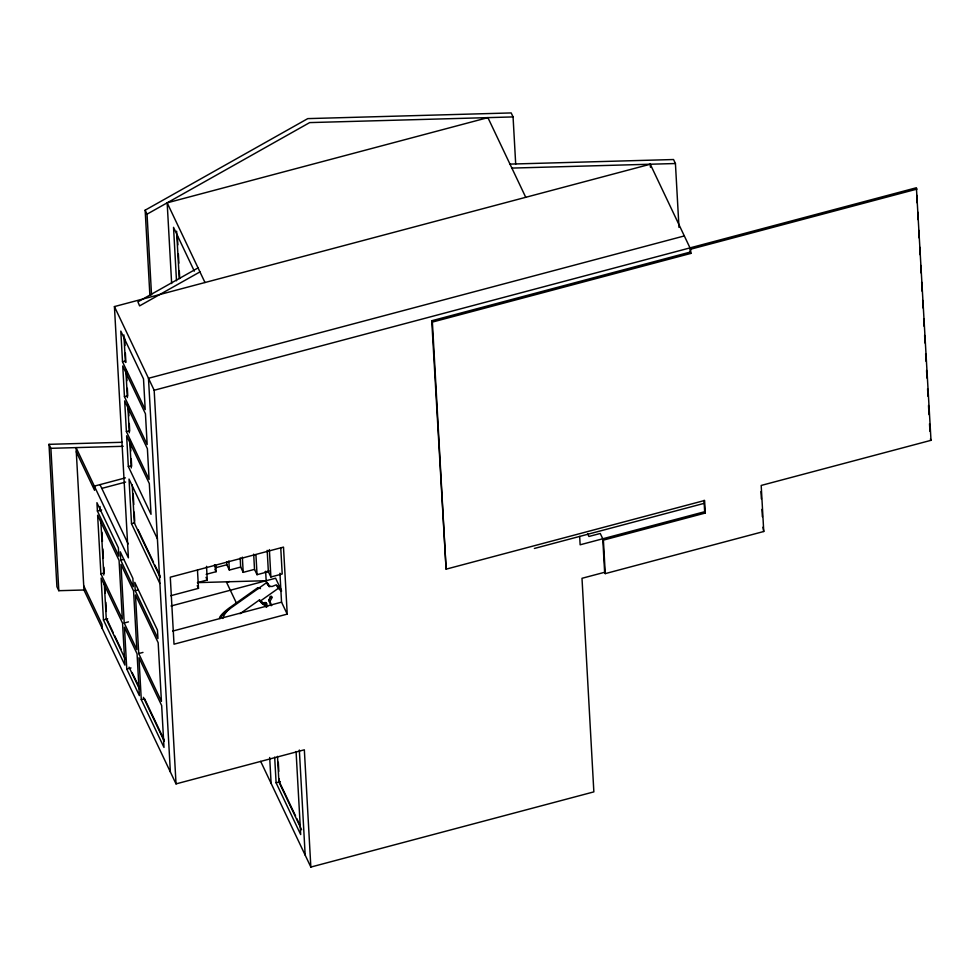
<?xml version="1.0" encoding="UTF-8"?>
<svg xmlns="http://www.w3.org/2000/svg" width="980" height="980" viewBox="0 0 980 980"><rect width="100%" height="100%" fill="white"/><g stroke="black" fill="none" stroke-linecap="round" stroke-linejoin="round"><path stroke-width="1.47" d="M271.068 605.689L268.655 600.213L271.019 596.073L272.281 597.273L269.917 601.414L271.717 605.518M268.692 586.493L269.5 585.415L268.839 585.023M260.484 588.588L257.716 587.767L229.075 608.09A19.649 4.459 -32.8 0 0 219.483 617.804M219.998 618.613A19.649 4.459 -32.8 0 1 229.602 608.899L266.952 582.402C269.917 585.342 265.972 583.59 268.336 584.448M240.027 613.725L259.492 599.919L265.923 606.02M259.492 599.919L260.117 601.242L278.296 588.343L281.517 591.393M260.496 600.875L261.44 602.859L265.641 602.577L266.903 603.778L263.473 603.521L262.211 602.32M261.44 602.859L262.714 604.06L263.473 603.521M149.891 295.458L145.15 210.186L307.781 118.617L511.18 112.933L513.067 116.926L515.701 164.125M151.533 294.87L147.037 214.167L309.668 122.598L513.067 116.926M198.058 267.908L137.911 301.852L139.601 305.882L199.957 271.901M171.647 283.551L167.164 202.836L487.905 117.624L525.745 197.311M176.032 783.89L83.962 589.997L76.06 447.615L128.392 557.841L114.427 306.581L650.267 164.224L690.63 249.214L690.863 253.404L432.376 322.077L446.108 569.16L704.596 500.486L705.294 513.042L603.398 540.115L605.26 573.619L763.751 531.503L761.191 485.443L931 440.326L916.41 187.744L154.166 390.248L176.032 783.89L304.339 749.81L310.844 867.067L593.856 791.877L581.998 578.298L604.635 572.283L602.774 538.779M122.512 361.804L120.81 331.093L143.509 378.905L145.212 409.615L122.512 361.804L125.342 361.057M684.322 235.935L148.482 378.292L170.361 771.934M124.448 396.704L122.745 365.993L145.444 413.805L147.159 444.516L124.448 396.704L127.278 395.957M690.63 249.214L917.035 189.067M446.108 569.16L431.751 320.754L690.226 252.081L690.863 253.404M126.396 431.604L124.681 400.894L147.392 448.705L149.095 479.416L126.396 431.604L129.225 430.845M128.331 466.505L126.628 435.794L149.328 483.593L151.03 514.304L128.331 466.505L131.161 465.745M125.403 477.873L94.337 486.129L94.57 490.319L76.293 451.805M101.969 488.346L125.636 482.062M97.4 511.046L96.934 502.679L118.372 547.832L118.837 556.199L97.4 511.046L101.638 509.919M159.887 583.492L131.516 523.737L134.811 522.855M120.736 560.193L120.271 551.813L132.876 578.371L133.341 586.751L120.736 560.193L123.566 559.433M100.891 573.864L97.633 515.235L119.07 560.389L122.329 619.017L100.891 573.864L103.721 573.116M214.253 565.105L215.514 567.763L226.833 564.762L226.662 561.712M135.24 590.732L134.775 582.353L157.474 630.164L157.939 638.543L135.24 590.732L138.07 589.985M206.18 574.329L216.09 571.695L215.747 565.607M226.833 564.762L229.357 570.066L240.676 567.065L240.174 557.926M197.384 582.647L207.282 580.013L206.523 566.318M240.676 567.065L243.199 572.369L254.518 569.368L253.673 554.141M170.74 595.718L198.487 588.343L197.47 570.066M229.479 581.483L226.539 582.267L236.364 602.957M264.772 572.112L269.194 570.936M254.518 569.368L257.042 574.684L268.361 571.671L267.185 550.356M103.451 619.936L101.124 578.053L122.561 623.207L124.889 665.089L103.451 619.936L107.69 618.809M268.361 571.671L270.884 576.987L282.203 573.974L280.77 548.09M171.022 605.995L275.601 578.212L281.493 590.622M124.215 623.01L120.969 564.382L133.574 590.94L136.833 649.569L124.215 623.01L128.466 621.871M172.75 631.071L281.542 602.161L279.937 573.239M138.719 653.55L135.473 594.921L158.172 642.733L161.431 701.361L138.719 653.55L142.97 652.423M287.226 614.117L174.011 644.191L170.287 577.196L283.502 547.11L287.226 614.117L281.542 602.161M534.382 548.457L704.191 503.34M704.032 500.351L704.657 511.719L580.135 544.794L579.67 536.428M126.775 669.071L124.448 627.188L137.065 653.758L139.393 695.629L126.775 669.071L131.026 667.944M141.279 699.61L138.952 657.739L161.663 705.551L163.991 747.422L141.279 699.61L144.109 698.863M296.07 751.513L300.689 834.58L276.103 782.787L280.341 781.66M509.98 164.101L673.542 159.532L675.428 163.525L678.981 227.385M511.866 168.095L675.428 163.525M84.758 589.972L58.8 590.695L56.914 586.714L49 444.332L122.267 442.286M49 444.332L50.887 448.313L123.186 446.304M197.752 582.622L266.168 580.711M277.022 585.538L281.395 590.193M270.039 596.771L271.301 597.959M268.655 600.213L269.917 601.414M260.117 601.242L266.56 607.343M267.932 584.729L269.769 586.836M267.173 584.019L269.01 586.114L272.036 586.518L276.262 584.827L278.296 588.343M257.716 587.767L258.242 588.576M265.641 602.577L267.638 606.485M930.375 439.003L931 440.326M763.751 531.503L762.955 527.203M704.657 511.719L705.294 513.042M603.398 540.115L600.25 533.475L588.931 536.476L587.669 533.818M604.635 572.283L605.26 573.619M431.751 320.754L432.376 322.077M167.164 202.836L204.992 282.522M194.322 271.142L173.534 227.348L176.498 280.77M145.15 210.186L147.037 214.167M266.952 582.402L267.577 583.725M261.758 602.075L262.714 604.06M114.427 306.581L154.166 390.248M214.828 569.037L216.09 571.695M206.021 577.367L207.282 580.013M197.225 585.685L198.487 588.343M295.58 815.985L279.398 781.905L279.227 778.892M296.879 818.704L300.113 825.528M301.583 829.742L278.933 782.028L277.499 756.352M157.4 538.829L129.029 479.061L131.516 523.737M260.668 761.374L310.844 867.067M138.033 529.641L153.517 562.238M154.803 564.958L159.961 575.824M160.144 577.306L134.346 522.977L132.214 484.757M100.009 484.622L128.16 543.924M106.747 619.054L113.264 632.761M114.562 635.505L121.067 649.213M132.141 672.525L139.944 688.965M144.501 698.569L164.028 739.692M125.158 658.94L106.281 619.176L104.248 582.635M129.066 667.16L139.478 689.099M143.386 697.319L164.211 741.186M83.729 585.807L102.018 624.321L102.251 628.511M916.827 195.351L917.255 202.97M917.758 212.109L918.187 219.716M918.774 230.374L919.203 237.993M919.706 247.132L920.134 254.739M920.722 265.409L921.151 273.016M921.653 282.154L922.156 291.293M922.67 300.431L923.087 308.039M923.687 318.696L924.103 326.316M924.618 335.454L925.034 343.061M925.635 353.731L926.051 361.338M926.566 370.477L926.982 378.096M927.582 388.754L927.999 396.361M928.513 405.5L929.016 414.638M929.518 423.777L929.947 431.384M760.97 491.544L761.386 498.979M761.962 509.38L762.379 516.803M689.994 247.891L690.251 252.46M650.267 164.224L650.438 167.274M299.341 750.031L305.172 855.111M269.365 549.572L270.884 576.987M278.308 762.269L278.81 771.334M265.641 571.267L266.229 581.875M274.67 757.111L276.103 782.787M269.684 757.503L271.117 783.4M255.939 554.888L257.042 574.684M242.354 557.142L243.199 572.369M228.855 560.928L229.357 570.066M215.343 564.725L215.514 567.763M177.343 235.653L177.858 244.829M178.36 253.992L178.875 263.167M179.303 270.811L179.72 278.455M176.621 231.194L179.254 278.577M124.534 337.867L124.962 345.511M125.379 353.155L125.893 362.33M126.408 371.494L126.91 380.669M127.339 388.313L127.768 395.957M128.356 406.663L128.87 415.839M129.287 423.483L129.715 431.127M130.316 441.821L130.818 450.996M131.246 458.64L131.675 466.284M133.194 493.81L133.794 504.504M134.223 512.148L134.726 521.323M123.897 334.927L125.416 362.453M125.844 370.097L127.376 397.611M127.804 405.255L129.323 432.78M129.752 440.424L131.283 467.938M101.932 532.25L102.435 541.389M102.863 549.008L103.365 558.147M103.868 567.285L104.211 573.374M104.799 584.031L105.313 593.17M105.816 602.308L106.33 611.447M100.021 506.488L100.266 511.058M100.781 520.196L103.819 575.015M50.887 448.313L58.8 590.695M222.754 618.466A19.649 13.255 -25.4 0 1 229.602 608.899"/></g></svg>
